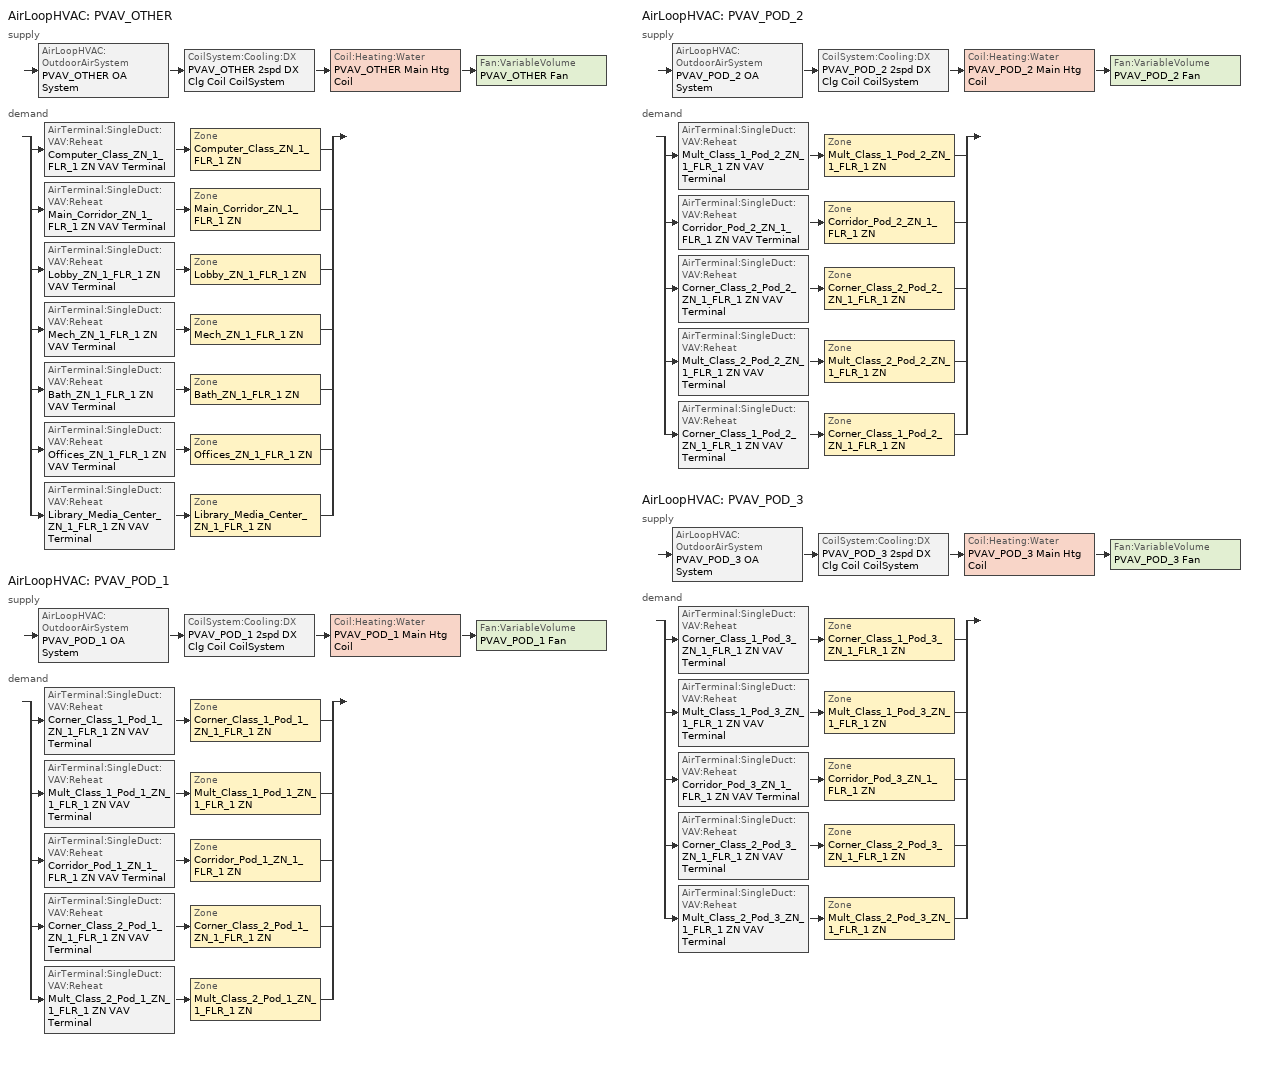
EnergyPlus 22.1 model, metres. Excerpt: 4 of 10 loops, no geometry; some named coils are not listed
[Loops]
AirLoopHVAC 'PVAV_OTHER'
 supply: AirLoopHVAC:OutdoorAirSystem 'PVAV_OTHER OA System' > CoilSystem:Cooling:DX 'PVAV_OTHER 2spd DX Clg Coil CoilSystem' > Coil:Heating:Water 'PVAV_OTHER Main Htg Coil' > Fan:VariableVolume 'PVAV_OTHER Fan'
 demand: split
  | AirTerminal:SingleDuct:VAV:Reheat 'Computer_Class_ZN_1_FLR_1 ZN VAV Terminal' > Zone 'Computer_Class_ZN_1_FLR_1 ZN'
  | AirTerminal:SingleDuct:VAV:Reheat 'Main_Corridor_ZN_1_FLR_1 ZN VAV Terminal' > Zone 'Main_Corridor_ZN_1_FLR_1 ZN'
  | AirTerminal:SingleDuct:VAV:Reheat 'Lobby_ZN_1_FLR_1 ZN VAV Terminal' > Zone 'Lobby_ZN_1_FLR_1 ZN'
  | AirTerminal:SingleDuct:VAV:Reheat 'Mech_ZN_1_FLR_1 ZN VAV Terminal' > Zone 'Mech_ZN_1_FLR_1 ZN'
  | AirTerminal:SingleDuct:VAV:Reheat 'Bath_ZN_1_FLR_1 ZN VAV Terminal' > Zone 'Bath_ZN_1_FLR_1 ZN'
  | AirTerminal:SingleDuct:VAV:Reheat 'Offices_ZN_1_FLR_1 ZN VAV Terminal' > Zone 'Offices_ZN_1_FLR_1 ZN'
  | AirTerminal:SingleDuct:VAV:Reheat 'Library_Media_Center_ZN_1_FLR_1 ZN VAV Terminal' > Zone 'Library_Media_Center_ZN_1_FLR_1 ZN'
AirLoopHVAC 'PVAV_POD_1'
 supply: AirLoopHVAC:OutdoorAirSystem 'PVAV_POD_1 OA System' > CoilSystem:Cooling:DX 'PVAV_POD_1 2spd DX Clg Coil CoilSystem' > Coil:Heating:Water 'PVAV_POD_1 Main Htg Coil' > Fan:VariableVolume 'PVAV_POD_1 Fan'
 demand: split
  | AirTerminal:SingleDuct:VAV:Reheat 'Corner_Class_1_Pod_1_ZN_1_FLR_1 ZN VAV Terminal' > Zone 'Corner_Class_1_Pod_1_ZN_1_FLR_1 ZN'
  | AirTerminal:SingleDuct:VAV:Reheat 'Mult_Class_1_Pod_1_ZN_1_FLR_1 ZN VAV Terminal' > Zone 'Mult_Class_1_Pod_1_ZN_1_FLR_1 ZN'
  | AirTerminal:SingleDuct:VAV:Reheat 'Corridor_Pod_1_ZN_1_FLR_1 ZN VAV Terminal' > Zone 'Corridor_Pod_1_ZN_1_FLR_1 ZN'
  | AirTerminal:SingleDuct:VAV:Reheat 'Corner_Class_2_Pod_1_ZN_1_FLR_1 ZN VAV Terminal' > Zone 'Corner_Class_2_Pod_1_ZN_1_FLR_1 ZN'
  | AirTerminal:SingleDuct:VAV:Reheat 'Mult_Class_2_Pod_1_ZN_1_FLR_1 ZN VAV Terminal' > Zone 'Mult_Class_2_Pod_1_ZN_1_FLR_1 ZN'
AirLoopHVAC 'PVAV_POD_2'
 supply: AirLoopHVAC:OutdoorAirSystem 'PVAV_POD_2 OA System' > CoilSystem:Cooling:DX 'PVAV_POD_2 2spd DX Clg Coil CoilSystem' > Coil:Heating:Water 'PVAV_POD_2 Main Htg Coil' > Fan:VariableVolume 'PVAV_POD_2 Fan'
 demand: split
  | AirTerminal:SingleDuct:VAV:Reheat 'Mult_Class_1_Pod_2_ZN_1_FLR_1 ZN VAV Terminal' > Zone 'Mult_Class_1_Pod_2_ZN_1_FLR_1 ZN'
  | AirTerminal:SingleDuct:VAV:Reheat 'Corridor_Pod_2_ZN_1_FLR_1 ZN VAV Terminal' > Zone 'Corridor_Pod_2_ZN_1_FLR_1 ZN'
  | AirTerminal:SingleDuct:VAV:Reheat 'Corner_Class_2_Pod_2_ZN_1_FLR_1 ZN VAV Terminal' > Zone 'Corner_Class_2_Pod_2_ZN_1_FLR_1 ZN'
  | AirTerminal:SingleDuct:VAV:Reheat 'Mult_Class_2_Pod_2_ZN_1_FLR_1 ZN VAV Terminal' > Zone 'Mult_Class_2_Pod_2_ZN_1_FLR_1 ZN'
  | AirTerminal:SingleDuct:VAV:Reheat 'Corner_Class_1_Pod_2_ZN_1_FLR_1 ZN VAV Terminal' > Zone 'Corner_Class_1_Pod_2_ZN_1_FLR_1 ZN'
AirLoopHVAC 'PVAV_POD_3'
 supply: AirLoopHVAC:OutdoorAirSystem 'PVAV_POD_3 OA System' > CoilSystem:Cooling:DX 'PVAV_POD_3 2spd DX Clg Coil CoilSystem' > Coil:Heating:Water 'PVAV_POD_3 Main Htg Coil' > Fan:VariableVolume 'PVAV_POD_3 Fan'
 demand: split
  | AirTerminal:SingleDuct:VAV:Reheat 'Corner_Class_1_Pod_3_ZN_1_FLR_1 ZN VAV Terminal' > Zone 'Corner_Class_1_Pod_3_ZN_1_FLR_1 ZN'
  | AirTerminal:SingleDuct:VAV:Reheat 'Mult_Class_1_Pod_3_ZN_1_FLR_1 ZN VAV Terminal' > Zone 'Mult_Class_1_Pod_3_ZN_1_FLR_1 ZN'
  | AirTerminal:SingleDuct:VAV:Reheat 'Corridor_Pod_3_ZN_1_FLR_1 ZN VAV Terminal' > Zone 'Corridor_Pod_3_ZN_1_FLR_1 ZN'
  | AirTerminal:SingleDuct:VAV:Reheat 'Corner_Class_2_Pod_3_ZN_1_FLR_1 ZN VAV Terminal' > Zone 'Corner_Class_2_Pod_3_ZN_1_FLR_1 ZN'
  | AirTerminal:SingleDuct:VAV:Reheat 'Mult_Class_2_Pod_3_ZN_1_FLR_1 ZN VAV Terminal' > Zone 'Mult_Class_2_Pod_3_ZN_1_FLR_1 ZN'
[ZoneControl:Thermostat] Temperature Difference Between Cutout And Setpoint {deltaC}=0
Name | Zone or ZoneList | Control Type Schedule | Control 1
Bath_ZN_1_FLR_1 ZN Thermostat | Bath_ZN_1_FLR_1 ZN | Bath_ZN_1_FLR_1 ZN Thermostat Schedule | PrimarySchool Restroom Thermostat 1
Computer_Class_ZN_1_FLR_1 ZN Thermostat | Computer_Class_ZN_1_FLR_1 ZN | Computer_Class_ZN_1_FLR_1 ZN Thermostat Schedule | PrimarySchool ComputerRoom Thermostat 1
Corner_Class_1_Pod_1_ZN_1_FLR_1 ZN Thermostat | Corner_Class_1_Pod_1_ZN_1_FLR_1 ZN | Corner_Class_1_Pod_1_ZN_1_FLR_1 ZN Thermostat Schedule | PrimarySchool Classroom Thermostat 1
Corner_Class_1_Pod_2_ZN_1_FLR_1 ZN Thermostat | Corner_Class_1_Pod_2_ZN_1_FLR_1 ZN | Corner_Class_1_Pod_2_ZN_1_FLR_1 ZN Thermostat Schedule | PrimarySchool Classroom Thermostat 2
Corner_Class_1_Pod_3_ZN_1_FLR_1 ZN Thermostat | Corner_Class_1_Pod_3_ZN_1_FLR_1 ZN | Corner_Class_1_Pod_3_ZN_1_FLR_1 ZN Thermostat Schedule | PrimarySchool Classroom Thermostat 3
Corner_Class_2_Pod_1_ZN_1_FLR_1 ZN Thermostat | Corner_Class_2_Pod_1_ZN_1_FLR_1 ZN | Corner_Class_2_Pod_1_ZN_1_FLR_1 ZN Thermostat Schedule | PrimarySchool Classroom Thermostat 4
Corner_Class_2_Pod_2_ZN_1_FLR_1 ZN Thermostat | Corner_Class_2_Pod_2_ZN_1_FLR_1 ZN | Corner_Class_2_Pod_2_ZN_1_FLR_1 ZN Thermostat Schedule | PrimarySchool Classroom Thermostat 5
Corner_Class_2_Pod_3_ZN_1_FLR_1 ZN Thermostat | Corner_Class_2_Pod_3_ZN_1_FLR_1 ZN | Corner_Class_2_Pod_3_ZN_1_FLR_1 ZN Thermostat Schedule | PrimarySchool Classroom Thermostat 6
Corridor_Pod_1_ZN_1_FLR_1 ZN Thermostat | Corridor_Pod_1_ZN_1_FLR_1 ZN | Corridor_Pod_1_ZN_1_FLR_1 ZN Thermostat Schedule | PrimarySchool Corridor Thermostat 1
Corridor_Pod_2_ZN_1_FLR_1 ZN Thermostat | Corridor_Pod_2_ZN_1_FLR_1 ZN | Corridor_Pod_2_ZN_1_FLR_1 ZN Thermostat Schedule | PrimarySchool Corridor Thermostat 2
Corridor_Pod_3_ZN_1_FLR_1 ZN Thermostat | Corridor_Pod_3_ZN_1_FLR_1 ZN | Corridor_Pod_3_ZN_1_FLR_1 ZN Thermostat Schedule | PrimarySchool Corridor Thermostat 3
Library_Media_Center_ZN_1_FLR_1 ZN Thermostat | Library_Media_Center_ZN_1_FLR_1 ZN | Library_Media_Center_ZN_1_FLR_1 ZN Thermostat Schedule | PrimarySchool Library Thermostat 1
Lobby_ZN_1_FLR_1 ZN Thermostat | Lobby_ZN_1_FLR_1 ZN | Lobby_ZN_1_FLR_1 ZN Thermostat Schedule | PrimarySchool Lobby Thermostat 1
Main_Corridor_ZN_1_FLR_1 ZN Thermostat | Main_Corridor_ZN_1_FLR_1 ZN | Main_Corridor_ZN_1_FLR_1 ZN Thermostat Schedule | PrimarySchool Corridor Thermostat 4
Mech_ZN_1_FLR_1 ZN Thermostat | Mech_ZN_1_FLR_1 ZN | Mech_ZN_1_FLR_1 ZN Thermostat Schedule | PrimarySchool Mechanical Thermostat 1
Mult_Class_1_Pod_1_ZN_1_FLR_1 ZN Thermostat | Mult_Class_1_Pod_1_ZN_1_FLR_1 ZN | Mult_Class_1_Pod_1_ZN_1_FLR_1 ZN Thermostat Schedule | PrimarySchool Classroom Thermostat 7
Mult_Class_1_Pod_2_ZN_1_FLR_1 ZN Thermostat | Mult_Class_1_Pod_2_ZN_1_FLR_1 ZN | Mult_Class_1_Pod_2_ZN_1_FLR_1 ZN Thermostat Schedule | PrimarySchool Classroom Thermostat 8
Mult_Class_1_Pod_3_ZN_1_FLR_1 ZN Thermostat | Mult_Class_1_Pod_3_ZN_1_FLR_1 ZN | Mult_Class_1_Pod_3_ZN_1_FLR_1 ZN Thermostat Schedule | PrimarySchool Classroom Thermostat 9
Mult_Class_2_Pod_1_ZN_1_FLR_1 ZN Thermostat | Mult_Class_2_Pod_1_ZN_1_FLR_1 ZN | Mult_Class_2_Pod_1_ZN_1_FLR_1 ZN Thermostat Schedule | PrimarySchool Classroom Thermostat 10
Mult_Class_2_Pod_2_ZN_1_FLR_1 ZN Thermostat | Mult_Class_2_Pod_2_ZN_1_FLR_1 ZN | Mult_Class_2_Pod_2_ZN_1_FLR_1 ZN Thermostat Schedule | PrimarySchool Classroom Thermostat 11
Mult_Class_2_Pod_3_ZN_1_FLR_1 ZN Thermostat | Mult_Class_2_Pod_3_ZN_1_FLR_1 ZN | Mult_Class_2_Pod_3_ZN_1_FLR_1 ZN Thermostat Schedule | PrimarySchool Classroom Thermostat 12
Offices_ZN_1_FLR_1 ZN Thermostat | Offices_ZN_1_FLR_1 ZN | Offices_ZN_1_FLR_1 ZN Thermostat Schedule | PrimarySchool Office Thermostat 1
[ThermostatSetpoint:DualSetpoint] Heating Setpoint Temperature Schedule=SchoolPrimary HTGSETP_SCH_NO_OPTIMUM; Cooling Setpoint Temperature Schedule=SchoolPrimary CLGSETP_SCH_NO_OPTIMUM
PrimarySchool Restroom Thermostat 1; PrimarySchool ComputerRoom Thermostat 1; PrimarySchool Classroom Thermostat 1; PrimarySchool Classroom Thermostat 2; PrimarySchool Classroom Thermostat 3; PrimarySchool Classroom Thermostat 4; PrimarySchool Classroom Thermostat 5; PrimarySchool Classroom Thermostat 6; PrimarySchool Corridor Thermostat 1; PrimarySchool Corridor Thermostat 2; PrimarySchool Corridor Thermostat 3; PrimarySchool Library Thermostat 1; PrimarySchool Lobby Thermostat 1; PrimarySchool Corridor Thermostat 4; PrimarySchool Mechanical Thermostat 1; PrimarySchool Classroom Thermostat 7; PrimarySchool Classroom Thermostat 8; PrimarySchool Classroom Thermostat 9; PrimarySchool Classroom Thermostat 10; PrimarySchool Classroom Thermostat 11; PrimarySchool Classroom Thermostat 12; PrimarySchool Office Thermostat 1
[AirTerminal:SingleDuct:VAV:Reheat] Availability Schedule=Always On Discrete; Maximum Air Flow Rate {m3/s}=Autosize; Zone Minimum Air Flow Input Method=Constant; Constant Minimum Air Flow Fraction=0.2; Fixed Minimum Air Flow Rate {m3/s}=0; Maximum Hot Water or Steam Flow Rate {m3/s}=Autosize; Minimum Hot Water or Steam Flow Rate {m3/s}=0; Convergence Tolerance=0.001; Damper Heating Action=ReverseWithLimits; Maximum Flow per Zone Floor Area During Reheat {m3/s-m2}=Autocalculate; Maximum Flow Fraction During Reheat=Autocalculate; Maximum Reheat Air Temperature {C}=50
Name | Reheat Coil
Bath_ZN_1_FLR_1 ZN VAV Terminal | Bath_ZN_1_FLR_1 ZN Reheat Coil
Computer_Class_ZN_1_FLR_1 ZN VAV Terminal | Computer_Class_ZN_1_FLR_1 ZN Reheat Coil
Corner_Class_1_Pod_1_ZN_1_FLR_1 ZN VAV Terminal | Corner_Class_1_Pod_1_ZN_1_FLR_1 ZN Reheat Coil
Corner_Class_1_Pod_2_ZN_1_FLR_1 ZN VAV Terminal | Corner_Class_1_Pod_2_ZN_1_FLR_1 ZN Reheat Coil
Corner_Class_1_Pod_3_ZN_1_FLR_1 ZN VAV Terminal | Corner_Class_1_Pod_3_ZN_1_FLR_1 ZN Reheat Coil
Corner_Class_2_Pod_1_ZN_1_FLR_1 ZN VAV Terminal | Corner_Class_2_Pod_1_ZN_1_FLR_1 ZN Reheat Coil
Corner_Class_2_Pod_2_ZN_1_FLR_1 ZN VAV Terminal | Corner_Class_2_Pod_2_ZN_1_FLR_1 ZN Reheat Coil
Corner_Class_2_Pod_3_ZN_1_FLR_1 ZN VAV Terminal | Corner_Class_2_Pod_3_ZN_1_FLR_1 ZN Reheat Coil
Corridor_Pod_1_ZN_1_FLR_1 ZN VAV Terminal | Corridor_Pod_1_ZN_1_FLR_1 ZN Reheat Coil
Corridor_Pod_2_ZN_1_FLR_1 ZN VAV Terminal | Corridor_Pod_2_ZN_1_FLR_1 ZN Reheat Coil
Corridor_Pod_3_ZN_1_FLR_1 ZN VAV Terminal | Corridor_Pod_3_ZN_1_FLR_1 ZN Reheat Coil
Library_Media_Center_ZN_1_FLR_1 ZN VAV Terminal | Library_Media_Center_ZN_1_FLR_1 ZN Reheat Coil
Lobby_ZN_1_FLR_1 ZN VAV Terminal | Lobby_ZN_1_FLR_1 ZN Reheat Coil
Main_Corridor_ZN_1_FLR_1 ZN VAV Terminal | Main_Corridor_ZN_1_FLR_1 ZN Reheat Coil
Mech_ZN_1_FLR_1 ZN VAV Terminal | Mech_ZN_1_FLR_1 ZN Reheat Coil
Mult_Class_1_Pod_1_ZN_1_FLR_1 ZN VAV Terminal | Mult_Class_1_Pod_1_ZN_1_FLR_1 ZN Reheat Coil
Mult_Class_1_Pod_2_ZN_1_FLR_1 ZN VAV Terminal | Mult_Class_1_Pod_2_ZN_1_FLR_1 ZN Reheat Coil
Mult_Class_1_Pod_3_ZN_1_FLR_1 ZN VAV Terminal | Mult_Class_1_Pod_3_ZN_1_FLR_1 ZN Reheat Coil
Mult_Class_2_Pod_1_ZN_1_FLR_1 ZN VAV Terminal | Mult_Class_2_Pod_1_ZN_1_FLR_1 ZN Reheat Coil
Mult_Class_2_Pod_2_ZN_1_FLR_1 ZN VAV Terminal | Mult_Class_2_Pod_2_ZN_1_FLR_1 ZN Reheat Coil
Mult_Class_2_Pod_3_ZN_1_FLR_1 ZN VAV Terminal | Mult_Class_2_Pod_3_ZN_1_FLR_1 ZN Reheat Coil
Offices_ZN_1_FLR_1 ZN VAV Terminal | Offices_ZN_1_FLR_1 ZN Reheat Coil
[Coil:Heating:Water] Availability Schedule=Always On Discrete; U-Factor Times Area Value {W/K}=Autosize; Maximum Water Flow Rate {m3/s}=Autosize; Performance Input Method=UFactorTimesAreaAndDesignWaterFlowRate; Rated Capacity {W}=Autosize; Rated Inlet Water Temperature {C}=82.2222; Rated Inlet Air Temperature {C}=7.22222; Rated Outlet Water Temperature {C}=71.1111; Rated Outlet Air Temperature {C}=12.7778; Rated Ratio for Air and Water Convection=0.5
PVAV_OTHER Main Htg Coil; PVAV_POD_1 Main Htg Coil; PVAV_POD_2 Main Htg Coil; PVAV_POD_3 Main Htg Coil
[Fan:ZoneExhaust] Availability Schedule=SchoolPrimary Hours_of_operation; Pressure Rise {Pa}=0; Maximum Flow Rate {m3/s}=0.283168; System Availability Manager Coupling Mode=Decoupled
Name | Fan Total Efficiency | Balanced Exhaust Fraction Schedule
Bath_ZN_1_FLR_1 ZN Exhaust Fan | 0.6
Library_Media_Center_ZN_1_FLR_1 ZN Dummy Transfer Air (Source) Fan | 1 | Bath_ZN_1_FLR_1 ZN Exhaust Fan Balanced Air Flow Schedule
[Zone equipment]
Bath_ZN_1_FLR_1 ZN: Bath_ZN_1_FLR_1 ZN VAV Terminal, Bath_ZN_1_FLR_1 ZN Exhaust Fan
Computer_Class_ZN_1_FLR_1 ZN: Computer_Class_ZN_1_FLR_1 ZN VAV Terminal
Corner_Class_1_Pod_1_ZN_1_FLR_1 ZN: Corner_Class_1_Pod_1_ZN_1_FLR_1 ZN VAV Terminal
Corner_Class_1_Pod_2_ZN_1_FLR_1 ZN: Corner_Class_1_Pod_2_ZN_1_FLR_1 ZN VAV Terminal
Corner_Class_1_Pod_3_ZN_1_FLR_1 ZN: Corner_Class_1_Pod_3_ZN_1_FLR_1 ZN VAV Terminal
Corner_Class_2_Pod_1_ZN_1_FLR_1 ZN: Corner_Class_2_Pod_1_ZN_1_FLR_1 ZN VAV Terminal
Corner_Class_2_Pod_2_ZN_1_FLR_1 ZN: Corner_Class_2_Pod_2_ZN_1_FLR_1 ZN VAV Terminal
Corner_Class_2_Pod_3_ZN_1_FLR_1 ZN: Corner_Class_2_Pod_3_ZN_1_FLR_1 ZN VAV Terminal
Corridor_Pod_1_ZN_1_FLR_1 ZN: Corridor_Pod_1_ZN_1_FLR_1 ZN VAV Terminal
Corridor_Pod_2_ZN_1_FLR_1 ZN: Corridor_Pod_2_ZN_1_FLR_1 ZN VAV Terminal
Corridor_Pod_3_ZN_1_FLR_1 ZN: Corridor_Pod_3_ZN_1_FLR_1 ZN VAV Terminal
Library_Media_Center_ZN_1_FLR_1 ZN: Library_Media_Center_ZN_1_FLR_1 ZN VAV Terminal, Library_Media_Center_ZN_1_FLR_1 ZN Dummy Transfer Air (Source) Fan
Lobby_ZN_1_FLR_1 ZN: Lobby_ZN_1_FLR_1 ZN VAV Terminal
Main_Corridor_ZN_1_FLR_1 ZN: Main_Corridor_ZN_1_FLR_1 ZN VAV Terminal
Mech_ZN_1_FLR_1 ZN: Mech_ZN_1_FLR_1 ZN VAV Terminal
Mult_Class_1_Pod_1_ZN_1_FLR_1 ZN: Mult_Class_1_Pod_1_ZN_1_FLR_1 ZN VAV Terminal
Mult_Class_1_Pod_2_ZN_1_FLR_1 ZN: Mult_Class_1_Pod_2_ZN_1_FLR_1 ZN VAV Terminal
Mult_Class_1_Pod_3_ZN_1_FLR_1 ZN: Mult_Class_1_Pod_3_ZN_1_FLR_1 ZN VAV Terminal
Mult_Class_2_Pod_1_ZN_1_FLR_1 ZN: Mult_Class_2_Pod_1_ZN_1_FLR_1 ZN VAV Terminal
Mult_Class_2_Pod_2_ZN_1_FLR_1 ZN: Mult_Class_2_Pod_2_ZN_1_FLR_1 ZN VAV Terminal
Mult_Class_2_Pod_3_ZN_1_FLR_1 ZN: Mult_Class_2_Pod_3_ZN_1_FLR_1 ZN VAV Terminal
Offices_ZN_1_FLR_1 ZN: Offices_ZN_1_FLR_1 ZN VAV Terminal
[Sizing:Zone] Zone Cooling Design Supply Air Temperature Input Method=SupplyAirTemperature; Zone Cooling Design Supply Air Temperature {C}=12.7778; Zone Cooling Design Supply Air Temperature Difference {deltaC}=11.11; Zone Heating Design Supply Air Temperature Input Method=SupplyAirTemperature; Zone Heating Design Supply Air Temperature {C}=50; Zone Heating Design Supply Air Temperature Difference {deltaC}=11.11; Zone Cooling Design Supply Air Humidity Ratio {kgWater/kgDryAir}=0.0085; Zone Heating Design Supply Air Humidity Ratio {kgWater/kgDryAir}=0.008; Cooling Design Air Flow Method=DesignDay; Cooling Design Air Flow Rate {m3/s}=0; Cooling Minimum Air Flow per Zone Floor Area {m3/s-m2}=0.000762; Cooling Minimum Air Flow {m3/s}=0; Cooling Minimum Air Flow Fraction=0; Heating Design Air Flow Method=DesignDay; Heating Design Air Flow Rate {m3/s}=0; Heating Maximum Air Flow per Zone Floor Area {m3/s-m2}=0.002032; Heating Maximum Air Flow {m3/s}=0.141576; Heating Maximum Air Flow Fraction=0.3; Account for Dedicated Outdoor Air System=No
Name | Design Specification Outdoor Air Object | Design Specification Zone Air Distribution Object
Bath_ZN_1_FLR_1 ZN | PrimarySchool Restroom Ventilation | Bath_ZN_1_FLR_1 ZN Design Spec Zone Air Dist
Computer_Class_ZN_1_FLR_1 ZN | PrimarySchool ComputerRoom Ventilation | Computer_Class_ZN_1_FLR_1 ZN Design Spec Zone Air Dist
Corner_Class_1_Pod_1_ZN_1_FLR_1 ZN | PrimarySchool Classroom Ventilation | Corner_Class_1_Pod_1_ZN_1_FLR_1 ZN Design Spec Zone Air Dist
Corner_Class_1_Pod_2_ZN_1_FLR_1 ZN | PrimarySchool Classroom Ventilation | Corner_Class_1_Pod_2_ZN_1_FLR_1 ZN Design Spec Zone Air Dist
Corner_Class_1_Pod_3_ZN_1_FLR_1 ZN | PrimarySchool Classroom Ventilation | Corner_Class_1_Pod_3_ZN_1_FLR_1 ZN Design Spec Zone Air Dist
Corner_Class_2_Pod_1_ZN_1_FLR_1 ZN | PrimarySchool Classroom Ventilation | Corner_Class_2_Pod_1_ZN_1_FLR_1 ZN Design Spec Zone Air Dist
Corner_Class_2_Pod_2_ZN_1_FLR_1 ZN | PrimarySchool Classroom Ventilation | Corner_Class_2_Pod_2_ZN_1_FLR_1 ZN Design Spec Zone Air Dist
Corner_Class_2_Pod_3_ZN_1_FLR_1 ZN | PrimarySchool Classroom Ventilation | Corner_Class_2_Pod_3_ZN_1_FLR_1 ZN Design Spec Zone Air Dist
Corridor_Pod_1_ZN_1_FLR_1 ZN | PrimarySchool Corridor Ventilation | Corridor_Pod_1_ZN_1_FLR_1 ZN Design Spec Zone Air Dist
Corridor_Pod_2_ZN_1_FLR_1 ZN | PrimarySchool Corridor Ventilation | Corridor_Pod_2_ZN_1_FLR_1 ZN Design Spec Zone Air Dist
Corridor_Pod_3_ZN_1_FLR_1 ZN | PrimarySchool Corridor Ventilation | Corridor_Pod_3_ZN_1_FLR_1 ZN Design Spec Zone Air Dist
Library_Media_Center_ZN_1_FLR_1 ZN | PrimarySchool Library Ventilation | Library_Media_Center_ZN_1_FLR_1 ZN Design Spec Zone Air Dist
Lobby_ZN_1_FLR_1 ZN | PrimarySchool Lobby Ventilation | Lobby_ZN_1_FLR_1 ZN Design Spec Zone Air Dist
Main_Corridor_ZN_1_FLR_1 ZN | PrimarySchool Corridor Ventilation | Main_Corridor_ZN_1_FLR_1 ZN Design Spec Zone Air Dist
Mech_ZN_1_FLR_1 ZN | PrimarySchool Mechanical Ventilation | Mech_ZN_1_FLR_1 ZN Design Spec Zone Air Dist
Mult_Class_1_Pod_1_ZN_1_FLR_1 ZN | PrimarySchool Classroom Ventilation | Mult_Class_1_Pod_1_ZN_1_FLR_1 ZN Design Spec Zone Air Dist
Mult_Class_1_Pod_2_ZN_1_FLR_1 ZN | PrimarySchool Classroom Ventilation | Mult_Class_1_Pod_2_ZN_1_FLR_1 ZN Design Spec Zone Air Dist
Mult_Class_1_Pod_3_ZN_1_FLR_1 ZN | PrimarySchool Classroom Ventilation | Mult_Class_1_Pod_3_ZN_1_FLR_1 ZN Design Spec Zone Air Dist
Mult_Class_2_Pod_1_ZN_1_FLR_1 ZN | PrimarySchool Classroom Ventilation | Mult_Class_2_Pod_1_ZN_1_FLR_1 ZN Design Spec Zone Air Dist
Mult_Class_2_Pod_2_ZN_1_FLR_1 ZN | PrimarySchool Classroom Ventilation | Mult_Class_2_Pod_2_ZN_1_FLR_1 ZN Design Spec Zone Air Dist
Mult_Class_2_Pod_3_ZN_1_FLR_1 ZN | PrimarySchool Classroom Ventilation | Mult_Class_2_Pod_3_ZN_1_FLR_1 ZN Design Spec Zone Air Dist
Offices_ZN_1_FLR_1 ZN | PrimarySchool Office Ventilation | Offices_ZN_1_FLR_1 ZN Design Spec Zone Air Dist
[DesignSpecification:ZoneAirDistribution] Minimum Zone Ventilation Efficiency=0.6
Bath_ZN_1_FLR_1 ZN Design Spec Zone Air Dist; Computer_Class_ZN_1_FLR_1 ZN Design Spec Zone Air Dist; Corner_Class_1_Pod_1_ZN_1_FLR_1 ZN Design Spec Zone Air Dist; Corner_Class_1_Pod_2_ZN_1_FLR_1 ZN Design Spec Zone Air Dist; Corner_Class_1_Pod_3_ZN_1_FLR_1 ZN Design Spec Zone Air Dist; Corner_Class_2_Pod_1_ZN_1_FLR_1 ZN Design Spec Zone Air Dist; Corner_Class_2_Pod_2_ZN_1_FLR_1 ZN Design Spec Zone Air Dist; Corner_Class_2_Pod_3_ZN_1_FLR_1 ZN Design Spec Zone Air Dist; Corridor_Pod_1_ZN_1_FLR_1 ZN Design Spec Zone Air Dist; Corridor_Pod_2_ZN_1_FLR_1 ZN Design Spec Zone Air Dist; Corridor_Pod_3_ZN_1_FLR_1 ZN Design Spec Zone Air Dist; Library_Media_Center_ZN_1_FLR_1 ZN Design Spec Zone Air Dist; Lobby_ZN_1_FLR_1 ZN Design Spec Zone Air Dist; Main_Corridor_ZN_1_FLR_1 ZN Design Spec Zone Air Dist; Mech_ZN_1_FLR_1 ZN Design Spec Zone Air Dist; Mult_Class_1_Pod_1_ZN_1_FLR_1 ZN Design Spec Zone Air Dist; Mult_Class_1_Pod_2_ZN_1_FLR_1 ZN Design Spec Zone Air Dist; Mult_Class_1_Pod_3_ZN_1_FLR_1 ZN Design Spec Zone Air Dist; Mult_Class_2_Pod_1_ZN_1_FLR_1 ZN Design Spec Zone Air Dist; Mult_Class_2_Pod_2_ZN_1_FLR_1 ZN Design Spec Zone Air Dist; Mult_Class_2_Pod_3_ZN_1_FLR_1 ZN Design Spec Zone Air Dist; Offices_ZN_1_FLR_1 ZN Design Spec Zone Air Dist
[Controller:MechanicalVentilation] Availability Schedule=SchoolPrimary MinOA_MotorizedDamper_Sched; Demand Controlled Ventilation=No; System Outdoor Air Method=ZoneSum
Name | Zone or ZoneList Name 1 | Design Specification Outdoor Air Object Name 1 | Design Specification Zone Air Distribution Object Name 1 | Zone or ZoneList Name 2 | Design Specification Outdoor Air Object Name 2 | Design Specification Zone Air Distribution Object Name 2 | Zone or ZoneList Name 3 | Design Specification Outdoor Air Object Name 3 | Design Specification Zone Air Distribution Object Name 3 | Zone or ZoneList Name 4 | Design Specification Outdoor Air Object Name 4 | Design Specification Zone Air Distribution Object Name 4 | Zone or ZoneList Name 5 | Design Specification Outdoor Air Object Name 5 | Design Specification Zone Air Distribution Object Name 5 | Zone or ZoneList Name 6 | Design Specification Outdoor Air Object Name 6 | Design Specification Zone Air Distribution Object Name 6 | Zone or ZoneList Name 7 | Design Specification Outdoor Air Object Name 7 | Design Specification Zone Air Distribution Object Name 7
PVAV_OTHER Ventilation Controller | Bath_ZN_1_FLR_1 ZN | PrimarySchool Restroom Ventilation | Bath_ZN_1_FLR_1 ZN Design Spec Zone Air Dist | Computer_Class_ZN_1_FLR_1 ZN | PrimarySchool ComputerRoom Ventilation | Computer_Class_ZN_1_FLR_1 ZN Design Spec Zone Air Dist | Library_Media_Center_ZN_1_FLR_1 ZN | PrimarySchool Library Ventilation | Library_Media_Center_ZN_1_FLR_1 ZN Design Spec Zone Air Dist | Lobby_ZN_1_FLR_1 ZN | PrimarySchool Lobby Ventilation | Lobby_ZN_1_FLR_1 ZN Design Spec Zone Air Dist | Main_Corridor_ZN_1_FLR_1 ZN | PrimarySchool Corridor Ventilation | Main_Corridor_ZN_1_FLR_1 ZN Design Spec Zone Air Dist | Mech_ZN_1_FLR_1 ZN | PrimarySchool Mechanical Ventilation | Mech_ZN_1_FLR_1 ZN Design Spec Zone Air Dist | Offices_ZN_1_FLR_1 ZN | PrimarySchool Office Ventilation | Offices_ZN_1_FLR_1 ZN Design Spec Zone Air Dist
PVAV_POD_1 Ventilation Controller | Corner_Class_1_Pod_1_ZN_1_FLR_1 ZN | PrimarySchool Classroom Ventilation | Corner_Class_1_Pod_1_ZN_1_FLR_1 ZN Design Spec Zone Air Dist | Corner_Class_2_Pod_1_ZN_1_FLR_1 ZN | PrimarySchool Classroom Ventilation | Corner_Class_2_Pod_1_ZN_1_FLR_1 ZN Design Spec Zone Air Dist | Corridor_Pod_1_ZN_1_FLR_1 ZN | PrimarySchool Corridor Ventilation | Corridor_Pod_1_ZN_1_FLR_1 ZN Design Spec Zone Air Dist | Mult_Class_1_Pod_1_ZN_1_FLR_1 ZN | PrimarySchool Classroom Ventilation | Mult_Class_1_Pod_1_ZN_1_FLR_1 ZN Design Spec Zone Air Dist | Mult_Class_2_Pod_1_ZN_1_FLR_1 ZN | PrimarySchool Classroom Ventilation | Mult_Class_2_Pod_1_ZN_1_FLR_1 ZN Design Spec Zone Air Dist
PVAV_POD_2 Ventilation Controller | Corner_Class_1_Pod_2_ZN_1_FLR_1 ZN | PrimarySchool Classroom Ventilation | Corner_Class_1_Pod_2_ZN_1_FLR_1 ZN Design Spec Zone Air Dist | Corner_Class_2_Pod_2_ZN_1_FLR_1 ZN | PrimarySchool Classroom Ventilation | Corner_Class_2_Pod_2_ZN_1_FLR_1 ZN Design Spec Zone Air Dist | Corridor_Pod_2_ZN_1_FLR_1 ZN | PrimarySchool Corridor Ventilation | Corridor_Pod_2_ZN_1_FLR_1 ZN Design Spec Zone Air Dist | Mult_Class_1_Pod_2_ZN_1_FLR_1 ZN | PrimarySchool Classroom Ventilation | Mult_Class_1_Pod_2_ZN_1_FLR_1 ZN Design Spec Zone Air Dist | Mult_Class_2_Pod_2_ZN_1_FLR_1 ZN | PrimarySchool Classroom Ventilation | Mult_Class_2_Pod_2_ZN_1_FLR_1 ZN Design Spec Zone Air Dist
PVAV_POD_3 Ventilation Controller | Corner_Class_1_Pod_3_ZN_1_FLR_1 ZN | PrimarySchool Classroom Ventilation | Corner_Class_1_Pod_3_ZN_1_FLR_1 ZN Design Spec Zone Air Dist | Corner_Class_2_Pod_3_ZN_1_FLR_1 ZN | PrimarySchool Classroom Ventilation | Corner_Class_2_Pod_3_ZN_1_FLR_1 ZN Design Spec Zone Air Dist | Corridor_Pod_3_ZN_1_FLR_1 ZN | PrimarySchool Corridor Ventilation | Corridor_Pod_3_ZN_1_FLR_1 ZN Design Spec Zone Air Dist | Mult_Class_1_Pod_3_ZN_1_FLR_1 ZN | PrimarySchool Classroom Ventilation | Mult_Class_1_Pod_3_ZN_1_FLR_1 ZN Design Spec Zone Air Dist | Mult_Class_2_Pod_3_ZN_1_FLR_1 ZN | PrimarySchool Classroom Ventilation | Mult_Class_2_Pod_3_ZN_1_FLR_1 ZN Design Spec Zone Air Dist
[DesignSpecification:OutdoorAir] Outdoor Air Method=Sum; Outdoor Air Flow per Zone {m3/s}=0; Outdoor Air Flow Air Changes per Hour {1/hr}=0
Name | Outdoor Air Flow per Person {m3/s-person} | Outdoor Air Flow per Zone Floor Area {m3/s-m2} | Outdoor Air Schedule
PrimarySchool Restroom Ventilation | 0 | 0 | DesignDaysOnly
PrimarySchool ComputerRoom Ventilation; PrimarySchool Classroom Ventilation; PrimarySchool Library Ventilation | 0.00471947 | 0.0006096
PrimarySchool Corridor Ventilation; PrimarySchool Lobby Ventilation | 0 | 0.0003048
PrimarySchool Mechanical Ventilation | 0 | 0.0006096
PrimarySchool Office Ventilation | 0.00235974 | 0.0003048
[AirLoopHVAC] Design Supply Air Flow Rate {m3/s}=AutoSize; Design Return Air Flow Fraction of Supply Air Flow=1
PVAV_OTHER; PVAV_POD_1; PVAV_POD_2; PVAV_POD_3
[Sizing:System] Type of Load to Size On=Sensible; Design Outdoor Air Flow Rate {m3/s}=Autosize; Central Heating Maximum System Air Flow Ratio=0.3; Preheat Design Temperature {C}=7.22222; Preheat Design Humidity Ratio {kgWater/kgDryAir}=0.008; Precool Design Temperature {C}=12.7778; Precool Design Humidity Ratio {kgWater/kgDryAir}=0.008; Central Cooling Design Supply Air Temperature {C}=12.7778; Central Heating Design Supply Air Temperature {C}=12.7778; Type of Zone Sum to Use=Coincident; 100% Outdoor Air in Cooling=No; 100% Outdoor Air in Heating=No; Central Cooling Design Supply Air Humidity Ratio {kgWater/kgDryAir}=0.0085; Central Heating Design Supply Air Humidity Ratio {kgWater/kgDryAir}=0.008; Cooling Supply Air Flow Rate Method=DesignDay; Cooling Supply Air Flow Rate {m3/s}=0; Cooling Supply Air Flow Rate Per Floor Area {m3/s-m2}=0.00996765; Cooling Fraction of Autosized Cooling Supply Air Flow Rate=1; Cooling Supply Air Flow Rate Per Unit Cooling Capacity {m3/s-W}=3.94755e-05; Heating Supply Air Flow Rate Method=DesignDay; Heating Supply Air Flow Rate {m3/s}=0; Heating Supply Air Flow Rate Per Floor Area {m3/s-m2}=0.00996765; Heating Fraction of Autosized Heating Supply Air Flow Rate=1; Heating Fraction of Autosized Cooling Supply Air Flow Rate=1; Heating Supply Air Flow Rate Per Unit Heating Capacity {m3/s-W}=3.15882e-05; System Outdoor Air Method=ZoneSum; Zone Maximum Outdoor Air Fraction=1; Cooling Design Capacity Method=CoolingDesignCapacity; Cooling Design Capacity {W}=Autosize; Cooling Design Capacity Per Floor Area {W/m2}=234.7; Fraction of Autosized Cooling Design Capacity=1; Heating Design Capacity Method=HeatingDesignCapacity; Heating Design Capacity {W}=Autosize; Heating Design Capacity Per Floor Area {W/m2}=157; Fraction of Autosized Heating Design Capacity=1; Central Cooling Capacity Control Method=OnOff; Occupant Diversity=Autosize
PVAV_OTHER; PVAV_POD_1; PVAV_POD_2; PVAV_POD_3
[Controller:OutdoorAir] Minimum Outdoor Air Flow Rate {m3/s}=Autosize; Maximum Outdoor Air Flow Rate {m3/s}=Autosize; Economizer Control Type=NoEconomizer; Economizer Control Action Type=ModulateFlow; Economizer Maximum Limit Dry-Bulb Temperature {C}=28; Economizer Maximum Limit Enthalpy {J/kg}=64000; Lockout Type=NoLockout; Minimum Limit Type=FixedMinimum; Minimum Outdoor Air Schedule=SchoolPrimary MinOA_MotorizedDamper_Sched; High Humidity Control=No; Control High Indoor Humidity Based on Outdoor Humidity Ratio=Yes; Heat Recovery Bypass Control Type=BypassWhenWithinEconomizerLimits
Name | Mechanical Ventilation Controller
Controller Outdoor Air 4 | PVAV_OTHER Ventilation Controller
Controller Outdoor Air 1 | PVAV_POD_1 Ventilation Controller
Controller Outdoor Air 2 | PVAV_POD_2 Ventilation Controller
Controller Outdoor Air 3 | PVAV_POD_3 Ventilation Controller
[SetpointManager:MixedAir] Control Variable=Temperature
Node 159 OS Default SPM; Node 156 OS Default SPM; Node 155 OS Default SPM; Node 51 OS Default SPM; Node 48 OS Default SPM; Node 47 OS Default SPM; Node 87 OS Default SPM; Node 84 OS Default SPM; Node 83 OS Default SPM; Node 123 OS Default SPM; Node 120 OS Default SPM; Node 119 OS Default SPM
[Coil:Cooling:DX:TwoSpeed] Availability Schedule=Always On Discrete; High Speed Gross Rated Total Cooling Capacity {W}=Autosize; High Speed Rated Sensible Heat Ratio=Autosize; High Speed Gross Rated Cooling COP {W/W}=3; High Speed Rated Air Flow Rate {m3/s}=Autosize; Unit Internal Static Air Pressure {Pa}=773.3; Low Speed Gross Rated Total Cooling Capacity {W}=Autosize; Low Speed Gross Rated Sensible Heat Ratio=0.69; Low Speed Gross Rated Cooling COP {W/W}=3; Low Speed Rated Air Flow Rate {m3/s}=Autosize; Condenser Type=AirCooled; Minimum Outdoor Dry-Bulb Temperature for Compressor Operation {C}=-25; High Speed Evaporative Condenser Effectiveness=0; High Speed Evaporative Condenser Air Flow Rate {m3/s}=Autosize; High Speed Evaporative Condenser Pump Rated Power Consumption {W}=Autosize; Low Speed Evaporative Condenser Effectiveness=0; Low Speed Evaporative Condenser Air Flow Rate {m3/s}=Autosize; Low Speed Evaporative Condenser Pump Rated Power Consumption {W}=Autosize; Basin Heater Capacity {W/K}=10; Basin Heater Setpoint Temperature {C}=2
Name | Total Cooling Capacity Function of Temperature Curve | Total Cooling Capacity Function of Flow Fraction Curve | Energy Input Ratio Function of Temperature Curve | Energy Input Ratio Function of Flow Fraction Curve | Part Load Fraction Correlation Curve | Low Speed Total Cooling Capacity Function of Temperature Curve | Low Speed Energy Input Ratio Function of Temperature Curve
PVAV_OTHER 2spd DX Clg Coil | Curve Biquadratic 13 | Curve Quadratic 10 | Curve Biquadratic 14 | Curve Quadratic 11 | Curve Quadratic 12 | Curve Biquadratic 15 | Curve Biquadratic 16
PVAV_POD_1 2spd DX Clg Coil | Curve Biquadratic 1 | Curve Quadratic 1 | Curve Biquadratic 2 | Curve Quadratic 2 | Curve Quadratic 3 | Curve Biquadratic 3 | Curve Biquadratic 4
PVAV_POD_2 2spd DX Clg Coil | Curve Biquadratic 5 | Curve Quadratic 4 | Curve Biquadratic 6 | Curve Quadratic 5 | Curve Quadratic 6 | Curve Biquadratic 7 | Curve Biquadratic 8
PVAV_POD_3 2spd DX Clg Coil | Curve Biquadratic 9 | Curve Quadratic 7 | Curve Biquadratic 10 | Curve Quadratic 8 | Curve Quadratic 9 | Curve Biquadratic 11 | Curve Biquadratic 12
[Controller:WaterCoil] Control Variable=Temperature; Action=Normal; Actuator Variable=Flow; Controller Convergence Tolerance {deltaC}=0.1; Maximum Actuated Flow {m3/s}=Autosize; Minimum Actuated Flow {m3/s}=0
PVAV_OTHER Main Htg Coil Controller; PVAV_POD_1 Main Htg Coil Controller; PVAV_POD_2 Main Htg Coil Controller; PVAV_POD_3 Main Htg Coil Controller
[CoilSystem:Cooling:DX] Availability Schedule=Always On Discrete
Name | Cooling Coil
PVAV_OTHER 2spd DX Clg Coil CoilSystem | PVAV_OTHER 2spd DX Clg Coil
PVAV_POD_1 2spd DX Clg Coil CoilSystem | PVAV_POD_1 2spd DX Clg Coil
PVAV_POD_2 2spd DX Clg Coil CoilSystem | PVAV_POD_2 2spd DX Clg Coil
PVAV_POD_3 2spd DX Clg Coil CoilSystem | PVAV_POD_3 2spd DX Clg Coil
[Fan:VariableVolume] Availability Schedule=SchoolPrimary HVACOperationSchd; Fan Total Efficiency=0.6045; Pressure Rise {Pa}=1017.592; Maximum Flow Rate {m3/s}=AutoSize; Fan Power Minimum Flow Rate Input Method=FixedFlowRate; Fan Power Minimum Flow Fraction=0; Fan Power Minimum Air Flow Rate {m3/s}=0; Motor Efficiency=0.93; Motor In Airstream Fraction=1; Fan Power Coefficient 1=0.0407599; Fan Power Coefficient 2=0.088045; Fan Power Coefficient 3=-0.0729261; Fan Power Coefficient 4=0.94374; Fan Power Coefficient 5=0
PVAV_OTHER Fan; PVAV_POD_1 Fan; PVAV_POD_2 Fan; PVAV_POD_3 Fan
[SetpointManager:Scheduled] Control Variable=Temperature; Schedule=Supply Air Temp - 55.0F
PVAV_OTHER Supply Air Setpoint Manager; PVAV_POD_1 Supply Air Setpoint Manager; PVAV_POD_2 Supply Air Setpoint Manager; PVAV_POD_3 Supply Air Setpoint Manager
[EnergyManagementSystem:InternalVariable] Internal Data Type=Zone Floor Area
Name | Internal Data Index Key
Bath_ZN_1_FLR_1ZN_Area | Bath_ZN_1_FLR_1 ZN
Computer_Class_ZN_1_FLR_1ZN_Area | Computer_Class_ZN_1_FLR_1 ZN
Corner_Class_1_Pod_1_ZN_1_FLR_1ZN_Area | Corner_Class_1_Pod_1_ZN_1_FLR_1 ZN
Corner_Class_1_Pod_2_ZN_1_FLR_1ZN_Area | Corner_Class_1_Pod_2_ZN_1_FLR_1 ZN
Corner_Class_1_Pod_3_ZN_1_FLR_1ZN_Area | Corner_Class_1_Pod_3_ZN_1_FLR_1 ZN
Corner_Class_2_Pod_1_ZN_1_FLR_1ZN_Area | Corner_Class_2_Pod_1_ZN_1_FLR_1 ZN
Corner_Class_2_Pod_2_ZN_1_FLR_1ZN_Area | Corner_Class_2_Pod_2_ZN_1_FLR_1 ZN
Corner_Class_2_Pod_3_ZN_1_FLR_1ZN_Area | Corner_Class_2_Pod_3_ZN_1_FLR_1 ZN
Corridor_Pod_1_ZN_1_FLR_1ZN_Area | Corridor_Pod_1_ZN_1_FLR_1 ZN
Corridor_Pod_2_ZN_1_FLR_1ZN_Area | Corridor_Pod_2_ZN_1_FLR_1 ZN
Corridor_Pod_3_ZN_1_FLR_1ZN_Area | Corridor_Pod_3_ZN_1_FLR_1 ZN
Library_Media_Center_ZN_1_FLR_1ZN_Area | Library_Media_Center_ZN_1_FLR_1 ZN
Lobby_ZN_1_FLR_1ZN_Area | Lobby_ZN_1_FLR_1 ZN
Main_Corridor_ZN_1_FLR_1ZN_Area | Main_Corridor_ZN_1_FLR_1 ZN
Mech_ZN_1_FLR_1ZN_Area | Mech_ZN_1_FLR_1 ZN
Mult_Class_1_Pod_1_ZN_1_FLR_1ZN_Area | Mult_Class_1_Pod_1_ZN_1_FLR_1 ZN
Mult_Class_1_Pod_2_ZN_1_FLR_1ZN_Area | Mult_Class_1_Pod_2_ZN_1_FLR_1 ZN
Mult_Class_1_Pod_3_ZN_1_FLR_1ZN_Area | Mult_Class_1_Pod_3_ZN_1_FLR_1 ZN
Mult_Class_2_Pod_1_ZN_1_FLR_1ZN_Area | Mult_Class_2_Pod_1_ZN_1_FLR_1 ZN
Mult_Class_2_Pod_2_ZN_1_FLR_1ZN_Area | Mult_Class_2_Pod_2_ZN_1_FLR_1 ZN
Mult_Class_2_Pod_3_ZN_1_FLR_1ZN_Area | Mult_Class_2_Pod_3_ZN_1_FLR_1 ZN
Offices_ZN_1_FLR_1ZN_Area | Offices_ZN_1_FLR_1 ZN
[EnergyManagementSystem:Sensor] Output:Variable or Output:Meter=Zone Lights Electricity Rate
Name | Output:Variable or Output:Meter Index Key
Bath_ZN_1_FLR_1ZN_LSr | Bath_ZN_1_FLR_1 ZN
Computer_Class_ZN_1_FLR_1ZN_LSr | Computer_Class_ZN_1_FLR_1 ZN
Corner_Class_1_Pod_1_ZN_1_FLR_1ZN_LSr | Corner_Class_1_Pod_1_ZN_1_FLR_1 ZN
Corner_Class_1_Pod_2_ZN_1_FLR_1ZN_LSr | Corner_Class_1_Pod_2_ZN_1_FLR_1 ZN
Corner_Class_1_Pod_3_ZN_1_FLR_1ZN_LSr | Corner_Class_1_Pod_3_ZN_1_FLR_1 ZN
Corner_Class_2_Pod_1_ZN_1_FLR_1ZN_LSr | Corner_Class_2_Pod_1_ZN_1_FLR_1 ZN
Corner_Class_2_Pod_2_ZN_1_FLR_1ZN_LSr | Corner_Class_2_Pod_2_ZN_1_FLR_1 ZN
Corner_Class_2_Pod_3_ZN_1_FLR_1ZN_LSr | Corner_Class_2_Pod_3_ZN_1_FLR_1 ZN
Corridor_Pod_1_ZN_1_FLR_1ZN_LSr | Corridor_Pod_1_ZN_1_FLR_1 ZN
Corridor_Pod_2_ZN_1_FLR_1ZN_LSr | Corridor_Pod_2_ZN_1_FLR_1 ZN
Corridor_Pod_3_ZN_1_FLR_1ZN_LSr | Corridor_Pod_3_ZN_1_FLR_1 ZN
Library_Media_Center_ZN_1_FLR_1ZN_LSr | Library_Media_Center_ZN_1_FLR_1 ZN
Lobby_ZN_1_FLR_1ZN_LSr | Lobby_ZN_1_FLR_1 ZN
Main_Corridor_ZN_1_FLR_1ZN_LSr | Main_Corridor_ZN_1_FLR_1 ZN
Mech_ZN_1_FLR_1ZN_LSr | Mech_ZN_1_FLR_1 ZN
Mult_Class_1_Pod_1_ZN_1_FLR_1ZN_LSr | Mult_Class_1_Pod_1_ZN_1_FLR_1 ZN
Mult_Class_1_Pod_2_ZN_1_FLR_1ZN_LSr | Mult_Class_1_Pod_2_ZN_1_FLR_1 ZN
Mult_Class_1_Pod_3_ZN_1_FLR_1ZN_LSr | Mult_Class_1_Pod_3_ZN_1_FLR_1 ZN
Mult_Class_2_Pod_1_ZN_1_FLR_1ZN_LSr | Mult_Class_2_Pod_1_ZN_1_FLR_1 ZN
Mult_Class_2_Pod_2_ZN_1_FLR_1ZN_LSr | Mult_Class_2_Pod_2_ZN_1_FLR_1 ZN
Mult_Class_2_Pod_3_ZN_1_FLR_1ZN_LSr | Mult_Class_2_Pod_3_ZN_1_FLR_1 ZN
Offices_ZN_1_FLR_1ZN_LSr | Offices_ZN_1_FLR_1 ZN
[Schedule:Compact]
Bath_ZN_1_FLR_1 ZN Thermostat Schedule; Computer_Class_ZN_1_FLR_1 ZN Thermostat Schedule; Corner_Class_1_Pod_1_ZN_1_FLR_1 ZN Thermostat Schedule; Corner_Class_1_Pod_2_ZN_1_FLR_1 ZN Thermostat Schedule; Corner_Class_1_Pod_3_ZN_1_FLR_1 ZN Thermostat Schedule; Corner_Class_2_Pod_1_ZN_1_FLR_1 ZN Thermostat Schedule; Corner_Class_2_Pod_2_ZN_1_FLR_1 ZN Thermostat Schedule; Corner_Class_2_Pod_3_ZN_1_FLR_1 ZN Thermostat Schedule; Corridor_Pod_1_ZN_1_FLR_1 ZN Thermostat Schedule; Corridor_Pod_2_ZN_1_FLR_1 ZN Thermostat Schedule; Corridor_Pod_3_ZN_1_FLR_1 ZN Thermostat Schedule; Library_Media_Center_ZN_1_FLR_1 ZN Thermostat Schedule; Lobby_ZN_1_FLR_1 ZN Thermostat Schedule; Main_Corridor_ZN_1_FLR_1 ZN Thermostat Schedule; Mech_ZN_1_FLR_1 ZN Thermostat Schedule; Mult_Class_1_Pod_1_ZN_1_FLR_1 ZN Thermostat Schedule; Mult_Class_1_Pod_2_ZN_1_FLR_1 ZN Thermostat Schedule; Mult_Class_1_Pod_3_ZN_1_FLR_1 ZN Thermostat Schedule; Mult_Class_2_Pod_1_ZN_1_FLR_1 ZN Thermostat Schedule; Mult_Class_2_Pod_2_ZN_1_FLR_1 ZN Thermostat Schedule; Mult_Class_2_Pod_3_ZN_1_FLR_1 ZN Thermostat Schedule; Offices_ZN_1_FLR_1 ZN Thermostat Schedule: Through: 12/31, For: AllDays, Until: 24:00, 4
[Schedule:Day:Interval]
SchoolPrimary HTGSETP_SCH_NO_OPTIMUM Default; SchoolPrimary HTGSETP_SCH_NO_OPTIMUM Summer Design Day: No, 24:00, 15.6
SchoolPrimary HTGSETP_SCH_NO_OPTIMUM Wkdy Day: No, 06:00, 15.6, 21:00, 21, 24:00, 15.6
SchoolPrimary HTGSETP_SCH_NO_OPTIMUM Winter Design Day: No, 24:00, 21
SchoolPrimary CLGSETP_SCH_NO_OPTIMUM Default; SchoolPrimary CLGSETP_SCH_NO_OPTIMUM Winter Design Day: No, 24:00, 26.7
SchoolPrimary CLGSETP_SCH_NO_OPTIMUM Wkdy Day: No, 06:00, 26.7, 21:00, 24, 24:00, 26.7
SchoolPrimary CLGSETP_SCH_NO_OPTIMUM Summer Design Day: No, 24:00, 24
SchoolPrimary Hours_of_operation Default; SchoolPrimary MinOA_MotorizedDamper_Sched Default; SchoolPrimary Hours_of_operation Default 1; DesignDaysOnly Default; SchoolPrimary HVACOperationSchd Default: No, 24:00, 0
SchoolPrimary Hours_of_operation WntrDsn|SmrDsn|Wkdy Day; SchoolPrimary Hours_of_operation Summer Design Day; SchoolPrimary Hours_of_operation Winter Design Day; SchoolPrimary Hours_of_operation WntrDsn|SmrDsn|Wkdy Day 1; SchoolPrimary Hours_of_operation Summer Design Day 1; SchoolPrimary Hours_of_operation Winter Design Day 1; SchoolPrimary HVACOperationSchd Summer Design Day; SchoolPrimary HVACOperationSchd Winter Design Day; SchoolPrimary HVACOperationSchd WntrDsn|SmrDsn|Wkdy Day: No, 07:00, 0, 21:00, 1, 24:00, 0
SchoolPrimary MinOA_MotorizedDamper_Sched WntrDsn|SmrDsn|Wkdy Day; SchoolPrimary MinOA_MotorizedDamper_Sched Summer Design Day; SchoolPrimary MinOA_MotorizedDamper_Sched Winter Design Day: No, 08:00, 0, 21:00, 1, 24:00, 0
DesignDaysOnly Summer Design Day; DesignDaysOnly Winter Design Day: No, 24:00, 1
Supply Air Temp - 55.0F Default: No, 24:00, 12.7778
[Schedule:Week:Daily]
SchoolPrimary HTGSETP_SCH_NO_OPTIMUM Week Rule - Jan1-Dec31: SchoolPrimary HTGSETP_SCH_NO_OPTIMUM Default, SchoolPrimary HTGSETP_SCH_NO_OPTIMUM Wkdy Day, SchoolPrimary HTGSETP_SCH_NO_OPTIMUM Wkdy Day, SchoolPrimary HTGSETP_SCH_NO_OPTIMUM Wkdy Day, SchoolPrimary HTGSETP_SCH_NO_OPTIMUM Wkdy Day, SchoolPrimary HTGSETP_SCH_NO_OPTIMUM Wkdy Day, SchoolPrimary HTGSETP_SCH_NO_OPTIMUM Default, SchoolPrimary HTGSETP_SCH_NO_OPTIMUM Default, SchoolPrimary HTGSETP_SCH_NO_OPTIMUM Summer Design Day, SchoolPrimary HTGSETP_SCH_NO_OPTIMUM Winter Design Day, SchoolPrimary HTGSETP_SCH_NO_OPTIMUM Default, SchoolPrimary HTGSETP_SCH_NO_OPTIMUM Default
SchoolPrimary CLGSETP_SCH_NO_OPTIMUM Week Rule - Jan1-Dec31: SchoolPrimary CLGSETP_SCH_NO_OPTIMUM Default, SchoolPrimary CLGSETP_SCH_NO_OPTIMUM Wkdy Day, SchoolPrimary CLGSETP_SCH_NO_OPTIMUM Wkdy Day, SchoolPrimary CLGSETP_SCH_NO_OPTIMUM Wkdy Day, SchoolPrimary CLGSETP_SCH_NO_OPTIMUM Wkdy Day, SchoolPrimary CLGSETP_SCH_NO_OPTIMUM Wkdy Day, SchoolPrimary CLGSETP_SCH_NO_OPTIMUM Default, SchoolPrimary CLGSETP_SCH_NO_OPTIMUM Default, SchoolPrimary CLGSETP_SCH_NO_OPTIMUM Summer Design Day, SchoolPrimary CLGSETP_SCH_NO_OPTIMUM Winter Design Day, SchoolPrimary CLGSETP_SCH_NO_OPTIMUM Default, SchoolPrimary CLGSETP_SCH_NO_OPTIMUM Default
SchoolPrimary Hours_of_operation Week Rule - Jan1-Dec31: SchoolPrimary Hours_of_operation Default, SchoolPrimary Hours_of_operation WntrDsn|SmrDsn|Wkdy Day, SchoolPrimary Hours_of_operation WntrDsn|SmrDsn|Wkdy Day, SchoolPrimary Hours_of_operation WntrDsn|SmrDsn|Wkdy Day, SchoolPrimary Hours_of_operation WntrDsn|SmrDsn|Wkdy Day, SchoolPrimary Hours_of_operation WntrDsn|SmrDsn|Wkdy Day, SchoolPrimary Hours_of_operation Default, SchoolPrimary Hours_of_operation Default, SchoolPrimary Hours_of_operation Summer Design Day, SchoolPrimary Hours_of_operation Winter Design Day, SchoolPrimary Hours_of_operation Default, SchoolPrimary Hours_of_operation Default
SchoolPrimary MinOA_MotorizedDamper_Sched Week Rule - Jan1-Dec31: SchoolPrimary MinOA_MotorizedDamper_Sched Default, SchoolPrimary MinOA_MotorizedDamper_Sched WntrDsn|SmrDsn|Wkdy Day, SchoolPrimary MinOA_MotorizedDamper_Sched WntrDsn|SmrDsn|Wkdy Day, SchoolPrimary MinOA_MotorizedDamper_Sched WntrDsn|SmrDsn|Wkdy Day, SchoolPrimary MinOA_MotorizedDamper_Sched WntrDsn|SmrDsn|Wkdy Day, SchoolPrimary MinOA_MotorizedDamper_Sched WntrDsn|SmrDsn|Wkdy Day, SchoolPrimary MinOA_MotorizedDamper_Sched Default, SchoolPrimary MinOA_MotorizedDamper_Sched Default, SchoolPrimary MinOA_MotorizedDamper_Sched Summer Design Day, SchoolPrimary MinOA_MotorizedDamper_Sched Winter Design Day, SchoolPrimary MinOA_MotorizedDamper_Sched Default, SchoolPrimary MinOA_MotorizedDamper_Sched Default
Bath_ZN_1_FLR_1 ZN Exhaust Fan Balanced Air Flow Schedule Week Rule - Jan1-Dec31: SchoolPrimary Hours_of_operation Default 1, SchoolPrimary Hours_of_operation WntrDsn|SmrDsn|Wkdy Day 1, SchoolPrimary Hours_of_operation WntrDsn|SmrDsn|Wkdy Day 1, SchoolPrimary Hours_of_operation WntrDsn|SmrDsn|Wkdy Day 1, SchoolPrimary Hours_of_operation WntrDsn|SmrDsn|Wkdy Day 1, SchoolPrimary Hours_of_operation WntrDsn|SmrDsn|Wkdy Day 1, SchoolPrimary Hours_of_operation Default 1, SchoolPrimary Hours_of_operation Default 1, SchoolPrimary Hours_of_operation Summer Design Day 1, SchoolPrimary Hours_of_operation Winter Design Day 1, SchoolPrimary Hours_of_operation Default 1, SchoolPrimary Hours_of_operation Default 1
DesignDaysOnly Week Rule - Jan1-Dec31: DesignDaysOnly Default, DesignDaysOnly Default, DesignDaysOnly Default, DesignDaysOnly Default, DesignDaysOnly Default, DesignDaysOnly Default, DesignDaysOnly Default, DesignDaysOnly Default, DesignDaysOnly Summer Design Day, DesignDaysOnly Winter Design Day, DesignDaysOnly Default, DesignDaysOnly Default
SchoolPrimary HVACOperationSchd Week Rule - Jan1-Dec31: SchoolPrimary HVACOperationSchd Default, SchoolPrimary HVACOperationSchd WntrDsn|SmrDsn|Wkdy Day, SchoolPrimary HVACOperationSchd WntrDsn|SmrDsn|Wkdy Day, SchoolPrimary HVACOperationSchd WntrDsn|SmrDsn|Wkdy Day, SchoolPrimary HVACOperationSchd WntrDsn|SmrDsn|Wkdy Day, SchoolPrimary HVACOperationSchd WntrDsn|SmrDsn|Wkdy Day, SchoolPrimary HVACOperationSchd Default, SchoolPrimary HVACOperationSchd Default, SchoolPrimary HVACOperationSchd Summer Design Day, SchoolPrimary HVACOperationSchd Winter Design Day, SchoolPrimary HVACOperationSchd Default, SchoolPrimary HVACOperationSchd Default
Supply Air Temp - 55.0F Week Rule - Jan1-Dec31: Supply Air Temp - 55.0F Default, Supply Air Temp - 55.0F Default, Supply Air Temp - 55.0F Default, Supply Air Temp - 55.0F Default, Supply Air Temp - 55.0F Default, Supply Air Temp - 55.0F Default, Supply Air Temp - 55.0F Default, Supply Air Temp - 55.0F Default, Supply Air Temp - 55.0F Default, Supply Air Temp - 55.0F Default, Supply Air Temp - 55.0F Default, Supply Air Temp - 55.0F Default
[Schedule:Year]
SchoolPrimary HTGSETP_SCH_NO_OPTIMUM: SchoolPrimary HTGSETP_SCH_NO_OPTIMUM Week Rule - Jan1-Dec31, 1, 1, 12, 31
SchoolPrimary CLGSETP_SCH_NO_OPTIMUM: SchoolPrimary CLGSETP_SCH_NO_OPTIMUM Week Rule - Jan1-Dec31, 1, 1, 12, 31
SchoolPrimary Hours_of_operation: SchoolPrimary Hours_of_operation Week Rule - Jan1-Dec31, 1, 1, 12, 31
SchoolPrimary MinOA_MotorizedDamper_Sched: SchoolPrimary MinOA_MotorizedDamper_Sched Week Rule - Jan1-Dec31, 1, 1, 12, 31
Bath_ZN_1_FLR_1 ZN Exhaust Fan Balanced Air Flow Schedule: Bath_ZN_1_FLR_1 ZN Exhaust Fan Balanced Air Flow Schedule Week Rule - Jan1-Dec31, 1, 1, 12, 31
DesignDaysOnly: DesignDaysOnly Week Rule - Jan1-Dec31, 1, 1, 12, 31
SchoolPrimary HVACOperationSchd: SchoolPrimary HVACOperationSchd Week Rule - Jan1-Dec31, 1, 1, 12, 31
Supply Air Temp - 55.0F: Supply Air Temp - 55.0F Week Rule - Jan1-Dec31, 1, 1, 12, 31
[Schedule:Constant]
Always On Discrete: Hourly Value=1
[Curve:Biquadratic] Minimum Value of x {BasedOnField A2}=17; Maximum Value of x {BasedOnField A2}=22; Minimum Value of y {BasedOnField A3}=13; Maximum Value of y {BasedOnField A3}=46
Name | Coefficient1 Constant | Coefficient2 x | Coefficient3 x**2 | Coefficient4 y | Coefficient5 y**2 | Coefficient6 x*y
Curve Biquadratic 13; Curve Biquadratic 15; Curve Biquadratic 1; Curve Biquadratic 3; Curve Biquadratic 5; Curve Biquadratic 7; Curve Biquadratic 9; Curve Biquadratic 11 | 0.42415 | 0.04426 | -0.00042 | 0.00333 | -8e-05 | -0.00021
Curve Biquadratic 14; Curve Biquadratic 16; Curve Biquadratic 2; Curve Biquadratic 4; Curve Biquadratic 6; Curve Biquadratic 8; Curve Biquadratic 10; Curve Biquadratic 12 | 1.23649 | -0.02431 | 0.00057 | -0.01434 | 0.00063 | -0.00038
[Curve:Quadratic]
Name | Coefficient1 Constant | Coefficient2 x | Coefficient3 x**2 | Minimum Value of x {BasedOnField A2} | Maximum Value of x {BasedOnField A2}
Curve Quadratic 10; Curve Quadratic 1; Curve Quadratic 4; Curve Quadratic 7 | 0.77136 | 0.34053 | -0.11088 | 0.75918 | 1.13877
Curve Quadratic 11; Curve Quadratic 2; Curve Quadratic 5; Curve Quadratic 8 | 1.2055 | -0.32953 | 0.12308 | 0.75918 | 1.13877
Curve Quadratic 12; Curve Quadratic 3; Curve Quadratic 6; Curve Quadratic 9 | 0.771 | 0.229 | 0 | 0 | 1
